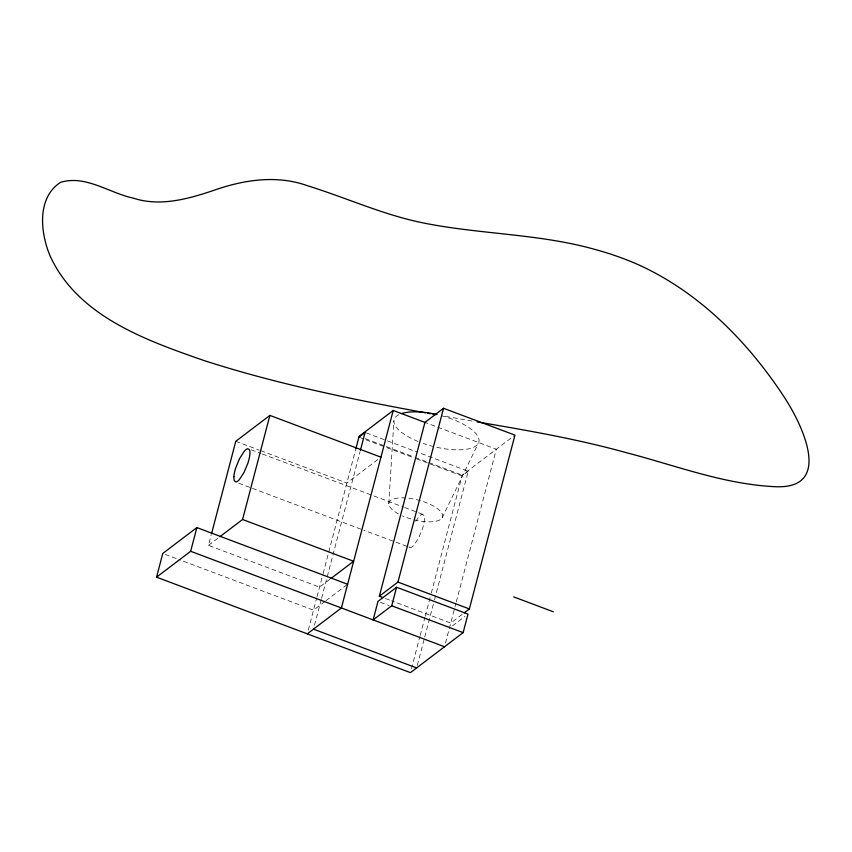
<?xml version="1.0" encoding="UTF-8"?>
<svg xmlns="http://www.w3.org/2000/svg" width="852" height="852" viewBox="0 0 852 852"><rect width="100%" height="100%" fill="white"/><g stroke="black" fill="none" stroke-linecap="round" stroke-linejoin="round"><path stroke-width="0.64" stroke-dasharray="4.26 3.19" d="M388.8 503.702L393.869 421.122M329.884 579.296L319.543 587.134L208.474 545.376L211.168 535.088M308.275 630.107L316.731 597.859M317.05 596.656L322.919 574.291M323.11 573.577L355.518 450.016M314.505 625.283L321.247 599.574M321.587 598.296L360.034 451.741M411.441 668.788L419.876 636.636M420.185 635.443L424.935 617.359M425.233 616.198L431.005 594.217M431.293 593.12L462.242 475.128L513.916 435.904M417.31 665.359L424.392 638.361M424.722 637.072L434.169 601.075M434.509 599.797L468.227 471.231L418.524 452.54M445.5 643.047L455.969 603.141M456.31 601.863L496.343 449.238L424.946 422.39M442.113 517.899L478.174 443.572M415.691 521.317L418.971 516.706A21.811 5.57 -69.4 0 1 422.326 514.352C425.702 515.002 424.253 520.029 424.083 522.436A15.73 4.015 -69.4 0 1 422.475 528.719L418.726 537.793L413.88 545.28A21.811 5.57 -69.4 0 1 410.515 547.634L363.815 530.253M208.474 545.376L218.804 537.527M377.851 459.526L346.849 483.052L260.467 450.57M468.227 471.231L462.029 475.938L414.807 458.184M324.878 601.523L313.504 610.149L178.963 559.551M325.911 600.735L347.616 584.27M462.114 614.42L450.751 623.046L391.654 600.83M452.497 625.869L464.894 616.465M472.019 421.016L443.019 415.946M366.339 432.922L386.222 440.399M387.458 440.867L417.288 452.082M365.316 438.673L413.784 456.906M415.03 457.364L427.448 462.04M428.694 462.508L462.242 475.128M358.894 437.161L413.571 457.716M235.78 441.293L259.232 450.101M251.159 449.803L261.063 453.53M262.31 453.988L403.422 507.057M404.657 507.526L423.231 514.501M238.784 483.233L251.17 487.898M252.405 488.356L362.579 529.784M385.498 598.519L390.429 600.362M380.45 602.3L389.066 605.538M165.256 554.407L177.717 559.093M409.61 547.474L408.939 546.771M441.357 415.68A43.835 15.922 14.7 0 1 478.057 443.754A43.835 15.922 14.7 0 1 423.167 443.423M418.034 441.464A43.835 15.922 14.7 0 1 399.322 414.445M398.502 513.926A27.722 10.075 14.7 0 1 404.902 497.919A27.722 10.075 14.7 0 1 442.635 516.429A27.722 10.075 14.7 0 1 402.559 515.918"/><path stroke-width="1.28" d="M396.595 587.262L391.728 605.783L373.133 619.905L377.99 601.374L396.595 587.262L467.993 614.111L463.137 632.631L410.43 672.633L156.555 577.166L162.764 553.47L196.865 527.58L347.616 584.27M156.555 577.166L190.656 551.287L196.865 527.58M211.509 533.81L235.78 441.293L269.882 415.403L380.95 457.173M219.837 536.739L242.575 519.486L269.882 415.403M355.742 449.164L359.107 436.341L393.209 410.462L425.521 422.613M360.375 450.452L365.093 432.454L358.894 437.161M393.209 410.462L341.396 607.966L307.295 633.845M383.038 597.593L379.342 596.198L424.946 422.39L443.541 408.278L514.949 435.127L469.356 608.935L464.18 612.854M379.342 596.198L397.948 582.086L443.541 408.278M330.917 578.508L353.644 561.255L242.575 519.486M477.077 421.889C526.973 430.356 576.942 438.972 625.762 452.529C674.922 465.213 723.305 484.149 774.457 486.662C835.162 490.007 801.008 422.049 783.329 395.754C747.577 341.556 699.79 293.173 640.321 265.6A119.781 43.505 14.7 0 0 593.897 249.135C537.154 233.341 477.61 234.406 420.206 222.297C381.27 213.99 344.922 197.291 307.029 185.576C276.048 174.575 242.682 180.017 212.499 190.795C187.184 199.251 159.548 206.802 133.2 198.101C109.258 193.042 85.701 174.671 60.567 182.349C36.37 197.909 40.459 233.459 50.332 256.484C78.086 316.23 145.585 340.172 203.511 360.375C275.91 383.805 350.619 399.055 425.361 412.773M427.874 413.231L430.398 413.678M432.922 414.136L435.447 414.583M513.671 596.879L553.331 611.8M397.948 582.086L469.356 608.935M391.728 605.783L463.137 632.631M190.656 551.287L444.531 646.753M313.493 629.149L416.628 667.925M401.409 413.625A43.835 15.922 14.7 0 1 436.991 414.583M233.853 476.662L234.14 480.56L235.972 481.998A21.811 5.57 -69.4 0 0 239.337 479.644L244.183 472.157L247.932 463.094A15.73 4.015 -69.4 0 0 249.54 456.8C249.711 454.404 251.159 449.366 247.783 448.716A21.811 5.57 -69.4 0 0 244.428 451.07L239.572 458.546L235.823 467.62A15.73 4.015 -69.4 0 0 234.215 473.914L233.853 476.662"/></g></svg>
